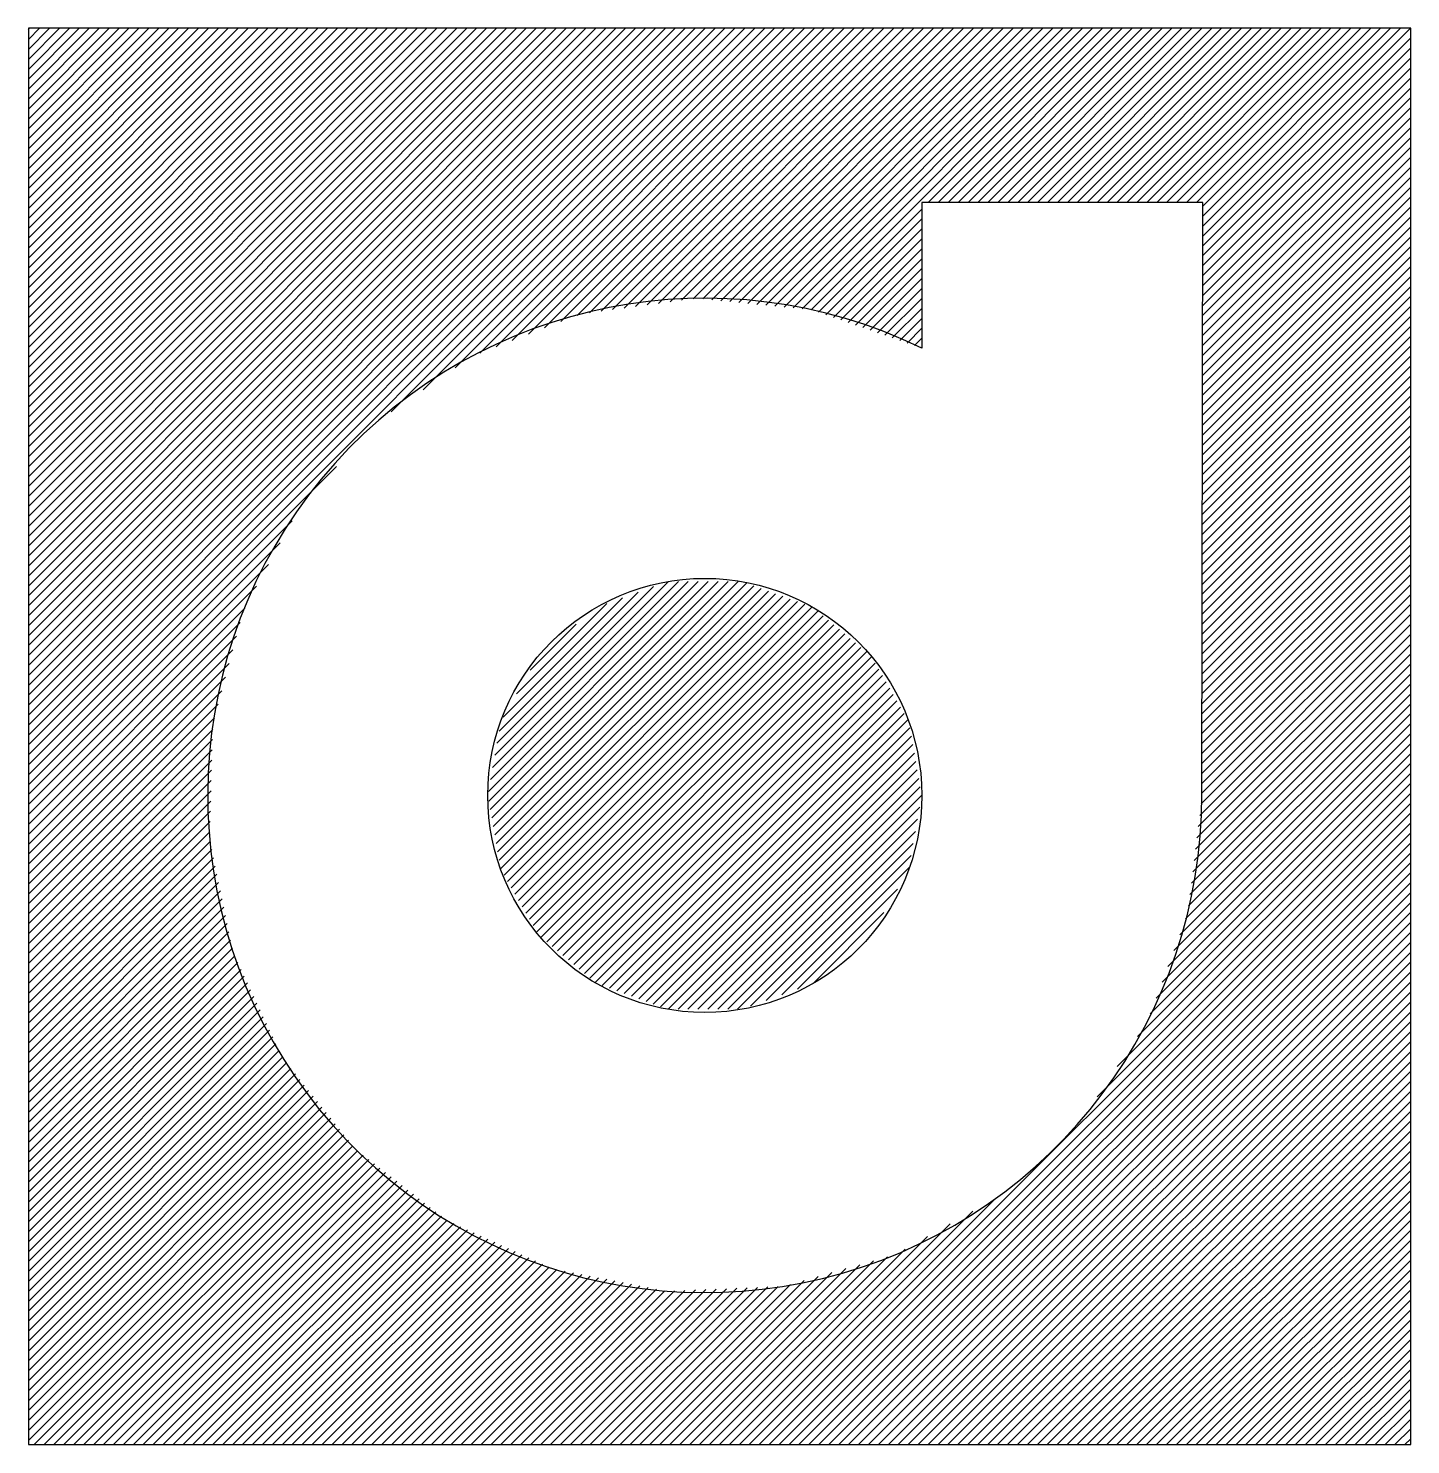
# Model space of a CAD drawing. Extents: x 1877.6 to 1957.1, y 1157.3 to 1182.6.
# Drawn here: x 1877.61 to 1902.21, y 1157.35 to 1182.55 of the extents above; entities that cross this region are included whole.
import ezdxf

# ---------------------------------------------------------------- set-up
doc = ezdxf.new("R2010")
doc.units = 0
doc.header["$MEASUREMENT"] = 0
doc.layers.add('C242', color=242, linetype='Continuous')
doc.layers.add('C7', color=7, linetype='Continuous')

msp = doc.modelspace()

# ---------------------------------------------------------------- linework, layer by layer
at = {"linetype": 'ByBlock'}
for p, q in [((1877.611, 1182.525), (1877.634, 1182.548)), ((1877.611, 1182.348), (1877.811, 1182.548)), ((1877.611, 1182.171), (1877.987, 1182.548)), ((1877.611, 1181.994), (1878.164, 1182.548)), ((1877.611, 1181.818), (1878.341, 1182.548)), ((1877.611, 1181.641), (1878.518, 1182.548)), ((1877.611, 1181.464), (1878.695, 1182.548)), ((1877.611, 1181.287), (1878.871, 1182.548)), ((1877.611, 1181.111), (1879.048, 1182.548)), ((1877.611, 1180.934), (1879.225, 1182.548)), ((1877.611, 1180.757), (1879.402, 1182.548)), ((1877.611, 1180.58), (1879.578, 1182.548)), ((1877.611, 1180.403), (1879.755, 1182.548)), ((1877.611, 1180.227), (1879.932, 1182.548)), ((1877.611, 1180.05), (1880.109, 1182.548)), ((1877.611, 1179.873), (1880.286, 1182.548)), ((1877.611, 1179.696), (1880.462, 1182.548)), ((1877.611, 1179.52), (1880.639, 1182.548)), ((1877.611, 1179.343), (1880.816, 1182.548)), ((1877.611, 1179.166), (1880.993, 1182.548)), ((1877.611, 1178.989), (1881.169, 1182.548)), ((1877.611, 1178.812), (1881.346, 1182.548)), ((1877.611, 1178.636), (1881.523, 1182.548)), ((1877.611, 1178.459), (1881.7, 1182.548)), ((1877.611, 1178.282), (1881.876, 1182.548)), ((1877.611, 1178.105), (1882.053, 1182.548)), ((1877.611, 1177.929), (1882.23, 1182.548)), ((1877.611, 1177.752), (1882.407, 1182.548)), ((1877.611, 1177.575), (1882.584, 1182.548)), ((1877.611, 1177.398), (1882.76, 1182.548)), ((1877.611, 1177.222), (1882.937, 1182.548)), ((1877.611, 1177.045), (1883.114, 1182.548)), ((1877.611, 1176.868), (1883.291, 1182.548)), ((1877.611, 1176.691), (1883.467, 1182.548)), ((1877.611, 1176.514), (1883.644, 1182.548)), ((1877.611, 1176.338), (1883.821, 1182.548)), ((1877.611, 1176.161), (1883.998, 1182.548)), ((1877.611, 1175.984), (1884.175, 1182.548)), ((1877.611, 1175.807), (1884.351, 1182.548)), ((1877.611, 1175.631), (1884.528, 1182.548)), ((1877.611, 1175.454), (1884.705, 1182.548)), ((1877.611, 1175.277), (1884.882, 1182.548)), ((1877.611, 1175.1), (1885.058, 1182.548)), ((1877.611, 1174.923), (1885.235, 1182.548)), ((1877.611, 1174.747), (1885.412, 1182.548)), ((1877.611, 1174.57), (1885.589, 1182.548)), ((1877.611, 1174.393), (1885.766, 1182.548)), ((1877.611, 1174.216), (1885.942, 1182.548)), ((1877.611, 1174.04), (1886.119, 1182.548)), ((1877.611, 1173.863), (1886.296, 1182.548)), ((1877.611, 1173.686), (1886.473, 1182.548)), ((1877.611, 1173.509), (1886.649, 1182.548)), ((1877.611, 1173.332), (1886.826, 1182.548)), ((1877.611, 1173.156), (1887.003, 1182.548)), ((1877.611, 1172.979), (1887.18, 1182.548)), ((1877.611, 1172.802), (1887.357, 1182.548)), ((1877.611, 1172.625), (1887.533, 1182.548)), ((1877.611, 1172.449), (1887.71, 1182.548)), ((1877.611, 1172.272), (1887.887, 1182.548)), ((1877.611, 1172.095), (1888.064, 1182.548)), ((1877.611, 1171.918), (1888.24, 1182.548)), ((1877.611, 1171.741), (1888.417, 1182.548)), ((1877.611, 1171.565), (1888.594, 1182.548)), ((1877.611, 1171.388), (1888.771, 1182.548)), ((1877.611, 1171.211), (1888.948, 1182.548)), ((1877.611, 1171.034), (1889.124, 1182.548)), ((1877.611, 1170.858), (1889.301, 1182.548)), ((1877.611, 1170.681), (1889.478, 1182.548)), ((1877.611, 1170.504), (1889.655, 1182.548)), ((1877.611, 1170.327), (1889.831, 1182.548)), ((1877.611, 1170.15), (1890.008, 1182.548)), ((1877.611, 1169.974), (1890.185, 1182.548)), ((1877.611, 1169.797), (1890.362, 1182.548)), ((1877.611, 1169.62), (1890.539, 1182.548)), ((1877.611, 1169.443), (1890.715, 1182.548)), ((1884.066, 1175.722), (1890.892, 1182.548)), ((1884.635, 1176.114), (1891.069, 1182.548)), ((1885.204, 1176.507), (1891.246, 1182.548)), ((1885.646, 1176.771), (1891.422, 1182.548)), ((1885.934, 1176.883), (1891.599, 1182.548)), ((1886.222, 1176.994), (1891.776, 1182.548)), ((1886.51, 1177.106), (1891.953, 1182.548)), ((1886.799, 1177.217), (1892.13, 1182.548)), ((1887.087, 1177.329), (1892.306, 1182.548)), ((1887.375, 1177.44), (1892.483, 1182.548)), ((1887.6, 1177.488), (1892.66, 1182.548)), ((1887.804, 1177.516), (1892.837, 1182.548)), ((1888.009, 1177.543), (1893.013, 1182.548)), ((1888.213, 1177.571), (1893.19, 1182.548)), ((1888.418, 1177.599), (1893.367, 1182.548)), ((1888.622, 1177.626), (1893.544, 1182.548)), ((1888.827, 1177.654), (1893.721, 1182.548)), ((1889.031, 1177.682), (1893.897, 1182.548)), ((1889.236, 1177.709), (1894.074, 1182.548)), ((1889.44, 1177.737), (1894.251, 1182.548)), ((1889.613, 1177.733), (1894.428, 1182.548)), ((1889.773, 1177.717), (1894.604, 1182.548)), ((1889.934, 1177.701), (1894.781, 1182.548)), ((1890.095, 1177.685), (1894.958, 1182.548)), ((1890.255, 1177.668), (1895.135, 1182.548)), ((1890.416, 1177.652), (1895.312, 1182.548)), ((1890.577, 1177.636), (1895.488, 1182.548)), ((1890.737, 1177.62), (1895.665, 1182.548)), ((1890.898, 1177.604), (1895.842, 1182.548)), ((1891.059, 1177.588), (1896.019, 1182.548)), ((1891.219, 1177.572), (1896.195, 1182.548)), ((1891.38, 1177.556), (1896.372, 1182.548)), ((1891.541, 1177.539), (1896.549, 1182.548)), ((1893.626, 1179.448), (1896.726, 1182.548)), ((1893.803, 1179.448), (1896.903, 1182.548)), ((1893.979, 1179.448), (1897.079, 1182.548)), ((1894.156, 1179.448), (1897.256, 1182.548)), ((1894.333, 1179.448), (1897.433, 1182.548)), ((1894.51, 1179.448), (1897.61, 1182.548)), ((1894.686, 1179.448), (1897.786, 1182.548)), ((1894.863, 1179.448), (1897.963, 1182.548)), ((1895.04, 1179.448), (1898.14, 1182.548)), ((1895.217, 1179.448), (1898.317, 1182.548)), ((1895.394, 1179.448), (1898.494, 1182.548)), ((1895.57, 1179.448), (1898.67, 1182.548)), ((1895.747, 1179.448), (1898.847, 1182.548)), ((1895.924, 1179.448), (1899.024, 1182.548)), ((1896.101, 1179.448), (1899.201, 1182.548)), ((1896.277, 1179.448), (1899.377, 1182.548)), ((1896.454, 1179.448), (1899.554, 1182.548)), ((1896.631, 1179.448), (1899.731, 1182.548)), ((1896.808, 1179.448), (1899.908, 1182.548)), ((1896.984, 1179.448), (1900.084, 1182.548)), ((1897.161, 1179.448), (1900.261, 1182.548)), ((1897.338, 1179.448), (1900.438, 1182.548)), ((1897.515, 1179.448), (1900.615, 1182.548)), ((1897.692, 1179.448), (1900.792, 1182.548)), ((1897.868, 1179.448), (1900.968, 1182.548)), ((1898.045, 1179.448), (1901.145, 1182.548)), ((1898.222, 1179.448), (1901.322, 1182.548)), ((1898.399, 1179.448), (1901.499, 1182.548)), ((1898.51, 1179.206), (1901.852, 1182.548)), ((1898.51, 1179.029), (1902.029, 1182.548)), ((1898.51, 1178.852), (1902.206, 1182.548)), ((1898.511, 1179.383), (1901.675, 1182.548)), ((1898.509, 1178.498), (1902.211, 1182.199)), ((1898.51, 1178.675), (1902.211, 1182.376)), ((1898.509, 1178.321), (1902.211, 1182.023)), ((1898.509, 1178.144), (1902.211, 1181.846)), ((1898.509, 1177.967), (1902.211, 1181.669)), ((1898.508, 1177.79), (1902.211, 1181.492)), ((1898.508, 1177.613), (1902.211, 1181.315)), ((1898.508, 1177.436), (1902.211, 1181.139)), ((1898.507, 1177.259), (1902.211, 1180.962)), ((1898.507, 1177.081), (1902.211, 1180.785)), ((1898.507, 1176.904), (1902.211, 1180.608)), ((1898.507, 1176.727), (1902.211, 1180.432)), ((1898.506, 1176.55), (1902.211, 1180.255)), ((1898.506, 1176.373), (1902.211, 1180.078)), ((1898.506, 1176.196), (1902.211, 1179.901)), ((1898.506, 1176.019), (1902.211, 1179.724)), ((1898.505, 1175.842), (1902.211, 1179.548)), ((1898.505, 1175.665), (1902.211, 1179.371)), ((1891.674, 1177.497), (1893.511, 1179.333)), ((1891.806, 1177.451), (1893.511, 1179.156)), ((1898.505, 1175.488), (1902.211, 1179.194)), ((1891.937, 1177.405), (1893.511, 1178.979)), ((1898.504, 1175.311), (1902.211, 1179.017)), ((1892.068, 1177.36), (1893.511, 1178.803)), ((1892.199, 1177.314), (1893.511, 1178.626)), ((1898.504, 1175.134), (1902.211, 1178.841)), ((1898.504, 1174.957), (1902.211, 1178.664)), ((1892.33, 1177.269), (1893.511, 1178.449)), ((1898.504, 1174.78), (1902.211, 1178.487)), ((1892.462, 1177.223), (1893.511, 1178.272)), ((1898.503, 1174.603), (1902.211, 1178.31)), ((1898.503, 1174.426), (1902.211, 1178.133)), ((1892.593, 1177.177), (1893.511, 1178.095)), ((1892.724, 1177.132), (1893.511, 1177.919)), ((1898.503, 1174.249), (1902.211, 1177.957)), ((1892.855, 1177.086), (1893.511, 1177.742)), ((1898.502, 1173.895), (1902.211, 1177.603)), ((1898.503, 1174.072), (1902.211, 1177.78)), ((1892.986, 1177.041), (1893.511, 1177.565)), ((1893.117, 1176.995), (1893.511, 1177.388)), ((1898.502, 1173.718), (1902.211, 1177.426)), ((1893.249, 1176.949), (1893.511, 1177.212)), ((1898.502, 1173.541), (1902.211, 1177.25)), ((1893.38, 1176.904), (1893.511, 1177.035)), ((1898.501, 1173.363), (1902.211, 1177.073)), ((1898.501, 1173.186), (1902.211, 1176.896)), ((1898.501, 1173.009), (1902.211, 1176.719)), ((1898.5, 1172.655), (1902.211, 1176.366)), ((1898.501, 1172.832), (1902.211, 1176.542)), ((1898.5, 1172.478), (1902.211, 1176.189)), ((1898.5, 1172.301), (1902.211, 1176.012)), ((1898.5, 1172.124), (1902.211, 1175.835)), ((1898.499, 1171.947), (1902.211, 1175.659)), ((1898.499, 1171.77), (1902.211, 1175.482)), ((1898.499, 1171.593), (1902.211, 1175.305)), ((1898.499, 1171.416), (1902.211, 1175.128)), ((1898.498, 1171.239), (1902.211, 1174.951)), ((1877.611, 1169.267), (1883.096, 1174.752)), ((1898.498, 1171.062), (1902.211, 1174.775)), ((1898.498, 1170.885), (1902.211, 1174.598)), ((1898.497, 1170.708), (1902.211, 1174.421)), ((1898.497, 1170.531), (1902.211, 1174.244)), ((1898.497, 1170.354), (1902.211, 1174.068)), ((1898.497, 1170.177), (1902.211, 1173.891)), ((1877.611, 1169.09), (1882.304, 1173.783)), ((1898.496, 1170), (1902.211, 1173.714)), ((1877.611, 1168.913), (1882.093, 1173.395)), ((1898.496, 1169.823), (1902.211, 1173.537)), ((1898.496, 1169.646), (1902.211, 1173.36)), ((1898.496, 1169.468), (1902.211, 1173.184)), ((1877.611, 1168.736), (1881.882, 1173.008)), ((1898.495, 1169.291), (1902.211, 1173.007)), ((1898.495, 1169.114), (1902.211, 1172.83)), ((1877.611, 1168.559), (1881.671, 1172.62)), ((1885.799, 1168.969), (1889.533, 1172.704)), ((1885.804, 1168.798), (1889.71, 1172.704)), ((1885.831, 1168.648), (1889.887, 1172.704)), ((1885.836, 1169.184), (1889.356, 1172.704)), ((1885.857, 1168.498), (1890.063, 1172.704)), ((1885.874, 1169.398), (1889.179, 1172.704)), ((1885.884, 1168.347), (1890.24, 1172.704)), ((1885.91, 1168.197), (1890.391, 1172.677)), ((1885.912, 1169.613), (1889.003, 1172.704)), ((1885.937, 1168.047), (1890.52, 1172.63)), ((1885.95, 1169.828), (1888.739, 1172.616)), ((1885.963, 1167.896), (1890.65, 1172.583)), ((1898.495, 1168.937), (1902.211, 1172.653)), ((1885.988, 1170.042), (1888.461, 1172.515)), ((1885.99, 1167.746), (1890.78, 1172.536)), ((1886.016, 1167.596), (1890.909, 1172.489)), ((1886.06, 1170.291), (1888.183, 1172.414)), ((1886.077, 1167.479), (1891.039, 1172.442)), ((1886.141, 1167.367), (1891.168, 1172.394)), ((1886.206, 1167.255), (1891.298, 1172.347)), ((1886.301, 1170.709), (1887.905, 1172.313)), ((1898.481, 1168.747), (1902.211, 1172.477)), ((1877.611, 1168.383), (1881.461, 1172.233)), ((1886.271, 1167.143), (1891.428, 1172.3)), ((1886.336, 1167.031), (1891.557, 1172.253)), ((1886.4, 1166.919), (1891.659, 1172.178)), ((1886.465, 1166.807), (1891.755, 1172.097)), ((1898.431, 1168.344), (1902.211, 1172.123)), ((1898.456, 1168.545), (1902.211, 1172.3)), ((1877.611, 1168.206), (1881.379, 1171.974)), ((1886.53, 1166.695), (1891.851, 1172.017)), ((1886.543, 1171.127), (1887.36, 1171.945)), ((1886.594, 1166.583), (1891.948, 1171.936)), ((1886.659, 1166.471), (1892.044, 1171.855)), ((1898.407, 1168.142), (1902.211, 1171.946)), ((1877.611, 1168.029), (1881.313, 1171.732)), ((1886.74, 1166.375), (1892.14, 1171.775)), ((1886.836, 1166.295), (1892.236, 1171.694)), ((1886.932, 1166.214), (1892.332, 1171.614)), ((1898.357, 1167.739), (1902.211, 1171.593)), ((1898.382, 1167.941), (1902.211, 1171.769)), ((1877.611, 1167.852), (1881.248, 1171.49)), ((1887.029, 1166.133), (1892.428, 1171.533)), ((1887.125, 1166.053), (1892.524, 1171.452)), ((1887.221, 1165.972), (1892.616, 1171.367)), ((1898.333, 1167.538), (1902.211, 1171.416)), ((1877.611, 1167.676), (1881.183, 1171.247)), ((1887.317, 1165.891), (1892.681, 1171.255)), ((1887.413, 1165.811), (1892.746, 1171.143)), ((1898.283, 1167.135), (1902.211, 1171.062)), ((1898.308, 1167.336), (1902.211, 1171.239)), ((1877.611, 1167.499), (1881.117, 1171.005)), ((1887.509, 1165.73), (1892.81, 1171.031)), ((1887.605, 1165.649), (1892.875, 1170.919)), ((1887.701, 1165.569), (1892.94, 1170.807)), ((1898.259, 1166.934), (1902.211, 1170.886)), ((1877.611, 1167.322), (1881.052, 1170.763)), ((1887.825, 1165.516), (1893.004, 1170.695)), ((1887.955, 1165.469), (1893.069, 1170.583)), ((1898.205, 1166.703), (1902.211, 1170.709)), ((1877.611, 1167.145), (1880.987, 1170.521)), ((1888.085, 1165.421), (1893.134, 1170.471)), ((1888.214, 1165.374), (1893.199, 1170.359)), ((1897.996, 1166.14), (1902.211, 1170.355)), ((1898.1, 1166.422), (1902.211, 1170.532)), ((1877.611, 1166.968), (1880.921, 1170.279)), ((1877.611, 1166.792), (1880.894, 1170.075)), ((1888.344, 1165.327), (1893.263, 1170.247)), ((1888.473, 1165.28), (1893.298, 1170.105)), ((1897.891, 1165.858), (1902.211, 1170.178)), ((1877.611, 1166.615), (1880.889, 1169.893)), ((1888.603, 1165.233), (1893.325, 1169.955)), ((1888.733, 1165.186), (1893.351, 1169.804)), ((1897.681, 1165.295), (1902.211, 1169.825)), ((1897.786, 1165.577), (1902.211, 1170.002)), ((1877.611, 1166.438), (1880.883, 1169.711)), ((1888.862, 1165.138), (1893.378, 1169.654)), ((1897.576, 1165.014), (1902.211, 1169.648)), ((1877.611, 1166.261), (1880.878, 1169.529)), ((1877.611, 1166.085), (1880.873, 1169.347)), ((1888.997, 1165.096), (1893.404, 1169.504)), ((1889.174, 1165.096), (1893.431, 1169.354)), ((1896.99, 1164.074), (1902.211, 1169.295)), ((1897.351, 1164.611), (1902.211, 1169.471)), ((1877.611, 1165.908), (1880.867, 1169.164)), ((1889.35, 1165.096), (1893.457, 1169.203)), ((1889.527, 1165.096), (1893.484, 1169.053)), ((1896.63, 1163.537), (1902.211, 1169.118)), ((1877.611, 1165.731), (1880.862, 1168.982)), ((1877.611, 1165.554), (1880.857, 1168.8)), ((1889.704, 1165.096), (1893.51, 1168.903)), ((1890.618, 1157.348), (1902.211, 1168.941)), ((1877.611, 1165.377), (1880.852, 1168.618)), ((1889.881, 1165.096), (1893.474, 1168.689)), ((1890.794, 1157.348), (1902.211, 1168.764)), ((1890.971, 1157.348), (1902.211, 1168.587)), ((1877.611, 1165.201), (1880.846, 1168.436)), ((1890.058, 1165.096), (1893.436, 1168.475)), ((1891.148, 1157.348), (1902.211, 1168.411)), ((1877.611, 1165.024), (1880.841, 1168.254)), ((1877.611, 1164.847), (1880.845, 1168.082)), ((1890.234, 1165.096), (1893.398, 1168.26)), ((1890.464, 1165.149), (1893.36, 1168.046)), ((1891.325, 1157.348), (1902.211, 1168.234)), ((1891.502, 1157.348), (1902.211, 1168.057)), ((1877.611, 1164.67), (1880.876, 1167.935)), ((1877.611, 1164.494), (1880.906, 1167.789)), ((1890.741, 1165.25), (1893.322, 1167.831)), ((1891.678, 1157.348), (1902.211, 1167.88)), ((1877.611, 1164.317), (1880.937, 1167.643)), ((1891.019, 1165.351), (1893.285, 1167.616)), ((1891.855, 1157.348), (1902.211, 1167.704)), ((1892.032, 1157.348), (1902.211, 1167.527)), ((1877.611, 1164.14), (1880.967, 1167.496)), ((1877.611, 1163.963), (1880.998, 1167.35)), ((1892.209, 1157.348), (1902.211, 1167.35)), ((1877.611, 1163.786), (1881.028, 1167.204)), ((1877.611, 1163.61), (1881.059, 1167.058)), ((1891.297, 1165.452), (1893.079, 1167.234)), ((1892.385, 1157.348), (1902.211, 1167.173)), ((1877.611, 1163.433), (1881.089, 1166.911)), ((1877.611, 1163.256), (1881.12, 1166.765)), ((1891.575, 1165.553), (1892.837, 1166.815)), ((1892.562, 1157.348), (1902.211, 1166.996)), ((1892.739, 1157.348), (1902.211, 1166.82)), ((1877.611, 1163.079), (1881.15, 1166.619)), ((1892.916, 1157.348), (1902.211, 1166.643)), ((1877.611, 1162.903), (1881.181, 1166.472)), ((1877.611, 1162.726), (1881.211, 1166.326)), ((1893.092, 1157.348), (1902.211, 1166.466)), ((1893.269, 1157.348), (1902.211, 1166.289)), ((1877.611, 1162.549), (1881.242, 1166.18)), ((1877.611, 1162.372), (1881.283, 1166.044)), ((1893.446, 1157.348), (1902.211, 1166.113)), ((1877.611, 1162.195), (1881.34, 1165.924)), ((1877.611, 1162.019), (1881.396, 1165.804)), ((1893.623, 1157.348), (1902.211, 1165.936)), ((1893.8, 1157.348), (1902.211, 1165.759)), ((1877.611, 1161.842), (1881.453, 1165.684)), ((1877.611, 1161.665), (1881.509, 1165.564)), ((1893.976, 1157.348), (1902.211, 1165.582)), ((1877.611, 1161.488), (1881.566, 1165.443)), ((1877.611, 1161.312), (1881.622, 1165.323)), ((1894.153, 1157.348), (1902.211, 1165.406)), ((1877.611, 1161.135), (1881.679, 1165.203)), ((1877.611, 1160.958), (1881.736, 1165.083)), ((1894.33, 1157.348), (1902.211, 1165.229)), ((1894.507, 1157.348), (1902.211, 1165.052)), ((1877.611, 1160.781), (1881.792, 1164.963)), ((1877.611, 1160.604), (1881.849, 1164.842)), ((1894.683, 1157.348), (1902.211, 1164.875)), ((1877.611, 1160.428), (1881.905, 1164.722)), ((1877.611, 1160.251), (1881.962, 1164.602)), ((1894.86, 1157.348), (1902.211, 1164.698)), ((1895.037, 1157.348), (1902.211, 1164.522)), ((1877.611, 1160.074), (1882.018, 1164.482)), ((1877.611, 1159.897), (1882.075, 1164.362)), ((1877.611, 1159.721), (1882.132, 1164.241)), ((1895.214, 1157.348), (1902.211, 1164.345)), ((1877.611, 1159.544), (1882.207, 1164.14)), ((1877.611, 1159.367), (1882.285, 1164.041)), ((1895.391, 1157.348), (1902.211, 1164.168)), ((1895.567, 1157.348), (1902.211, 1163.991)), ((1877.611, 1159.19), (1882.364, 1163.943)), ((1877.611, 1159.014), (1882.442, 1163.845)), ((1877.611, 1158.837), (1882.521, 1163.747)), ((1895.744, 1157.348), (1902.211, 1163.815)), ((1877.611, 1158.66), (1882.599, 1163.648)), ((1877.611, 1158.483), (1882.678, 1163.55)), ((1895.921, 1157.348), (1902.211, 1163.638)), ((1877.611, 1158.306), (1882.756, 1163.452)), ((1877.611, 1158.13), (1882.835, 1163.354)), ((1877.611, 1157.953), (1882.913, 1163.256)), ((1896.098, 1157.348), (1902.211, 1163.461)), ((1896.274, 1157.348), (1902.211, 1163.284)), ((1877.611, 1157.776), (1882.992, 1163.157)), ((1877.611, 1157.599), (1883.071, 1163.059)), ((1896.451, 1157.348), (1902.211, 1163.107)), ((1877.611, 1157.423), (1883.149, 1162.961)), ((1877.713, 1157.348), (1883.228, 1162.863)), ((1877.89, 1157.348), (1883.306, 1162.764)), ((1896.628, 1157.348), (1902.211, 1162.931)), ((1896.805, 1157.348), (1902.211, 1162.754)), ((1878.066, 1157.348), (1883.385, 1162.666)), ((1878.243, 1157.348), (1883.471, 1162.576)), ((1878.42, 1157.348), (1883.571, 1162.498)), ((1896.982, 1157.348), (1902.211, 1162.577)), ((1878.597, 1157.348), (1883.67, 1162.421)), ((1878.774, 1157.348), (1883.769, 1162.344)), ((1878.95, 1157.348), (1883.869, 1162.266)), ((1897.158, 1157.348), (1902.211, 1162.4)), ((1879.127, 1157.348), (1883.968, 1162.189)), ((1879.304, 1157.348), (1884.067, 1162.111)), ((1879.481, 1157.348), (1884.167, 1162.034)), ((1897.335, 1157.348), (1902.211, 1162.224)), ((1897.512, 1157.348), (1902.211, 1162.047)), ((1879.657, 1157.348), (1884.266, 1161.957)), ((1879.834, 1157.348), (1884.366, 1161.879)), ((1880.011, 1157.348), (1884.465, 1161.802)), ((1880.188, 1157.348), (1884.564, 1161.724)), ((1890.441, 1157.348), (1894.82, 1161.727)), ((1897.689, 1157.348), (1902.211, 1161.87)), ((1880.365, 1157.348), (1884.664, 1161.647)), ((1880.541, 1157.348), (1884.763, 1161.57)), ((1880.718, 1157.348), (1884.862, 1161.492)), ((1890.264, 1157.348), (1894.418, 1161.502)), ((1897.865, 1157.348), (1902.211, 1161.693)), ((1898.042, 1157.348), (1902.211, 1161.516)), ((1880.895, 1157.348), (1884.962, 1161.415)), ((1881.072, 1157.348), (1885.061, 1161.337)), ((1881.248, 1157.348), (1885.181, 1161.281)), ((1881.425, 1157.348), (1885.303, 1161.226)), ((1890.087, 1157.348), (1894.016, 1161.277)), ((1898.219, 1157.348), (1902.211, 1161.34)), ((1881.602, 1157.348), (1885.424, 1161.17)), ((1881.779, 1157.348), (1885.546, 1161.115)), ((1881.956, 1157.348), (1885.667, 1161.06)), ((1882.132, 1157.348), (1885.789, 1161.004)), ((1889.911, 1157.348), (1893.614, 1161.051)), ((1898.396, 1157.348), (1902.211, 1161.163)), ((1898.573, 1157.348), (1902.211, 1160.986)), ((1882.309, 1157.348), (1885.91, 1160.949)), ((1882.486, 1157.348), (1886.032, 1160.894)), ((1882.663, 1157.348), (1886.153, 1160.838)), ((1882.839, 1157.348), (1886.275, 1160.783)), ((1883.016, 1157.348), (1886.396, 1160.728)), ((1889.734, 1157.348), (1893.212, 1160.826)), ((1898.749, 1157.348), (1902.211, 1160.809)), ((1883.193, 1157.348), (1886.518, 1160.672)), ((1883.37, 1157.348), (1886.639, 1160.617)), ((1883.547, 1157.348), (1886.761, 1160.562)), ((1883.723, 1157.348), (1886.882, 1160.507)), ((1883.9, 1157.348), (1887.015, 1160.463)), ((1889.027, 1157.348), (1892.159, 1160.48)), ((1889.203, 1157.348), (1892.406, 1160.55)), ((1889.38, 1157.348), (1892.652, 1160.62)), ((1889.557, 1157.348), (1892.899, 1160.69)), ((1898.926, 1157.348), (1902.211, 1160.633)), ((1884.077, 1157.348), (1887.163, 1160.434)), ((1884.254, 1157.348), (1887.311, 1160.405)), ((1884.43, 1157.348), (1887.459, 1160.376)), ((1884.607, 1157.348), (1887.607, 1160.347)), ((1884.784, 1157.348), (1887.755, 1160.319)), ((1884.961, 1157.348), (1887.903, 1160.29)), ((1885.138, 1157.348), (1888.05, 1160.261)), ((1885.314, 1157.348), (1888.198, 1160.232)), ((1888.496, 1157.348), (1891.419, 1160.27)), ((1888.673, 1157.348), (1891.665, 1160.34)), ((1888.85, 1157.348), (1891.912, 1160.41)), ((1899.103, 1157.348), (1902.211, 1160.456)), ((1899.28, 1157.348), (1902.211, 1160.279)), ((1885.491, 1157.348), (1888.346, 1160.203)), ((1885.668, 1157.348), (1888.494, 1160.174)), ((1885.845, 1157.348), (1888.642, 1160.145)), ((1886.021, 1157.348), (1888.79, 1160.116)), ((1886.198, 1157.348), (1888.938, 1160.088)), ((1886.375, 1157.348), (1889.112, 1160.085)), ((1886.552, 1157.348), (1889.296, 1160.092)), ((1886.729, 1157.348), (1889.481, 1160.1)), ((1886.905, 1157.348), (1889.665, 1160.108)), ((1887.082, 1157.348), (1889.85, 1160.115)), ((1887.259, 1157.348), (1890.034, 1160.123)), ((1887.436, 1157.348), (1890.219, 1160.131)), ((1887.612, 1157.348), (1890.403, 1160.139)), ((1887.789, 1157.348), (1890.588, 1160.146)), ((1887.966, 1157.348), (1890.772, 1160.154)), ((1888.143, 1157.348), (1890.956, 1160.162)), ((1888.32, 1157.348), (1891.172, 1160.2)), ((1899.456, 1157.348), (1902.211, 1160.102)), ((1899.633, 1157.348), (1902.211, 1159.925)), ((1899.81, 1157.348), (1902.211, 1159.749)), ((1899.987, 1157.348), (1902.211, 1159.572)), ((1900.164, 1157.348), (1902.211, 1159.395)), ((1900.34, 1157.348), (1902.211, 1159.218)), ((1900.517, 1157.348), (1902.211, 1159.042)), ((1900.694, 1157.348), (1902.211, 1158.865)), ((1900.871, 1157.348), (1902.211, 1158.688)), ((1901.047, 1157.348), (1902.211, 1158.511)), ((1901.224, 1157.348), (1902.211, 1158.334)), ((1901.401, 1157.348), (1902.211, 1158.158)), ((1901.578, 1157.348), (1902.211, 1157.981)), ((1901.755, 1157.348), (1902.211, 1157.804)), ((1901.931, 1157.348), (1902.211, 1157.627)), ((1902.108, 1157.348), (1902.211, 1157.451))]:
    msp.add_line(p, q, dxfattribs=at)
at = {"color": 0, "linetype": 'ByBlock'}
msp.add_line((1898.495, 1168.859), (1898.511, 1179.448), dxfattribs=at)
msp.add_circle((1889.649, 1168.9), 3.862, dxfattribs=at)
msp.add_arc((1889.649, 1168.9), 8.846, 64.1136, 0.089, dxfattribs=at)
at = {"layer": 'C242', "color": 0}
msp.add_lwpolyline([(1877.611, 1182.548), (1877.611, 1157.348), (1902.211, 1157.348), (1902.211, 1182.548), (1877.611, 1182.548)], dxfattribs=at)
at = {"layer": 'C7', "color": 0}
for p, q in [((1893.511, 1179.448), (1893.511, 1176.858)), ((1898.511, 1179.448), (1893.511, 1179.448))]:
    msp.add_line(p, q, dxfattribs=at)

doc.saveas('drawing.dxf')
